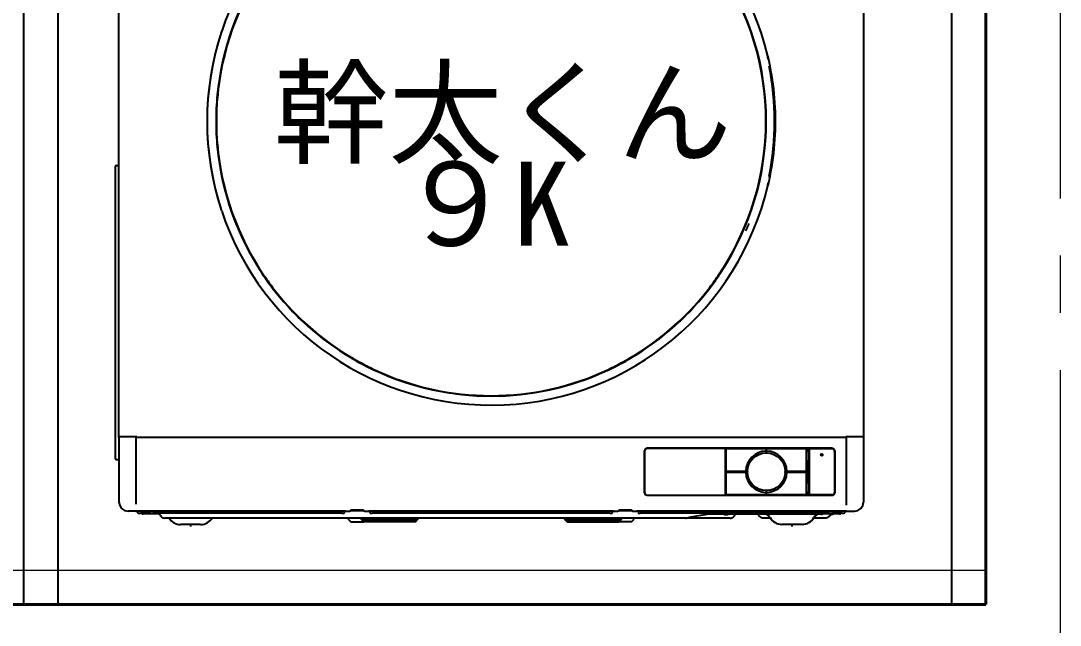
# Model space of a CAD drawing. Units: millimetres at full size, sheet at 1:50. Extents: x -31113 to 29332, y -20209 to 31249.
# Drawn here: x -13623 to -12716, y -1115 to -587 of the extents above; entities that cross this region are included whole.
import ezdxf
from ezdxf.enums import TextEntityAlignment as Align

# ---------------------------------------------------------------- set-up
doc = ezdxf.new("R2010")
doc.units = ezdxf.units.MM
doc.header["$LTSCALE"] = 50
doc.linetypes.add('CHAIN1', pattern=[8, 5, -1, 1, -1])
for name, color, linetype, lineweight in [('B-1_通り芯・通り番号', 1, 'CHAIN1', 18), ('B-3_仕上線(黄)', 3, 'Continuous', 40), ('B-A_文字', 7, 'Continuous', 25)]:
    doc.layers.add(name, color=color, linetype=linetype, lineweight=lineweight)
doc.styles.add('ＭＳ ゴシック', font='')
doc.styles.get('ＭＳ ゴシック').set_extended_font_data('MS Gothic')

msp = doc.modelspace()

# ---------------------------------------------------------------- linework, layer by layer
at = {"layer": 'B-1_通り芯・通り番号'}
msp.add_line((-12715.89, 1908.04), (-12715.89, -1846.71), dxfattribs=at)
msp.add_line((-12715.89, 1908.04), (-12715.89, -1846.71), dxfattribs=at)
at = {"layer": 'B-3_仕上線(黄)'}
for p in [(-12780.89, 1303.29), (-15380.89, -1096.71)]:
    msp.add_line(p, (-12780.89, -1096.71), dxfattribs=at)
msp.add_lwpolyline([(-15380.89, 1303.29), (-12780.89, 1303.29), (-12780.89, -1066.71)], dxfattribs=at)
at = {"layer": 'B-A_文字'}
for p, q in [((-12810.89, -216.71), (-12810.89, -1096.71)), ((-13620.89, -226.71), (-13620.89, -1096.71)), ((-13590.89, -226.71), (-13590.89, -1096.71)), ((-13537.53, -949.71), (-13537.53, -370.71)), ((-12887.53, -370.71), (-12887.53, -949.71)), ((-12971.27, -619.56), (-12971.27, -619.44)), ((-12970.94, -618.98), (-12970.95, -618.92)), ((-12970.87, -619.39), (-12970.88, -619.37)), ((-12970.57, -620.72), (-12970.41, -621.3)), ((-13451.88, -654.4), (-13451.66, -651.97)), ((-13451.75, -652), (-13451.66, -651.97)), ((-13451.97, -654.4), (-13451.68, -654.4)), ((-13451.68, -654.4), (-13451.59, -654.32)), ((-13451.68, -694.61), (-13451.97, -694.61)), ((-13451.66, -697.05), (-13451.88, -694.61)), ((-13451.75, -697.02), (-13451.66, -697.05)), ((-13451.68, -694.61), (-13451.59, -694.69)), ((-13540.53, -713.87), (-13540.53, -713.71)), ((-13540.06, -713.37), (-13537.53, -713.23)), ((-13540.03, -713.21), (-13537.53, -713.21)), ((-12969.56, -723.69), (-12969.63, -724)), ((-12971.27, -729.57), (-12971.26, -729.43)), ((-12970.95, -730.09), (-12970.94, -730.04)), ((-12970.91, -729.81), (-12970.94, -730.04)), ((-12970.88, -729.64), (-12970.87, -729.63)), ((-13412.36, -807.75), (-13412.4, -807.84)), ((-13410.87, -810.04), (-13410.9, -810.06)), ((-13410.75, -809.62), (-13410.87, -810.04)), ((-13014.52, -809.62), (-13014.41, -810.04)), ((-13014.41, -810.04), (-13014.38, -810.06)), ((-13012.88, -807.84), (-13012.95, -807.79)), ((-13402.82, -821.18), (-13402.79, -821.15)), ((-13402.79, -821.15), (-13402.36, -821.17)), ((-13401.08, -823.27), (-13401.17, -823.29)), ((-13024.11, -823.29), (-13024.17, -823.24)), ((-13022.49, -821.15), (-13022.92, -821.17)), ((-13022.45, -821.18), (-13022.49, -821.15)), ((-13377.4, -849.29), (-13382.77, -844.06)), ((-13047.88, -849.29), (-13042.5, -844.06)), ((-13330.06, -883.92), (-13330.1, -883.99)), ((-13327.82, -884.84), (-13327.73, -885.26)), ((-13327.73, -885.26), (-13327.75, -885.29)), ((-13097.46, -884.84), (-13097.55, -885.26)), ((-13097.55, -885.26), (-13097.53, -885.29)), ((-13095.18, -883.99), (-13095.22, -883.92)), ((-13315.51, -891.53), (-13315.49, -891.49)), ((-13315.49, -891.49), (-13315.1, -891.32)), ((-13313.04, -892.59), (-13313.08, -892.67)), ((-13112.2, -892.67), (-13112.24, -892.59)), ((-13109.79, -891.49), (-13110.18, -891.32)), ((-13109.77, -891.53), (-13109.79, -891.49)), ((-13537.53, -950.71), (-13537.53, -949.71)), ((-13537.03, -950.21), (-13537.53, -950.71)), ((-13537.53, -950.71), (-13537.53, -1007.21)), ((-13522.53, -950.21), (-13537.03, -950.21)), ((-13536.46, -950.21), (-13536.83, -950.21)), ((-13523.03, -950.32), (-13536.46, -950.21)), ((-13531.03, -950.25), (-13531.03, -950.21)), ((-13522.53, -950.62), (-13522.54, -950.74)), ((-13522.52, -950.58), (-13522.53, -950.62)), ((-13522.53, -950.83), (-13522.53, -950.82)), ((-13522.53, -1006.92), (-13522.53, -950.83)), ((-12902.73, -950.71), (-13522.33, -950.71)), ((-12902.53, -950.62), (-12902.54, -950.58)), ((-12902.52, -950.74), (-12902.54, -950.62)), ((-12888.03, -950.21), (-12902.53, -950.21)), ((-12902.53, -950.83), (-12902.53, -950.82)), ((-12902.53, -1006.92), (-12902.53, -950.83)), ((-12888.6, -950.21), (-12902.03, -950.32)), ((-12894.03, -950.21), (-12894.03, -950.25)), ((-12888.6, -950.21), (-12888.23, -950.21)), ((-12887.53, -950.71), (-12888.03, -950.21)), ((-12887.53, -949.71), (-12887.53, -950.71)), ((-12887.53, -950.71), (-12887.53, -1007.21)), ((-13008.24, -960.3), (-13076.55, -960.3)), ((-13007.94, -1000.8), (-13007.94, -960.6)), ((-13007.93, -1001.21), (-13007.93, -960.19)), ((-13007.59, -980.15), (-13007.59, -960.8)), ((-13007.29, -960.5), (-12972.95, -960.5)), ((-13000.93, -960.5), (-13000.93, -960.2)), ((-12980.93, -960.2), (-12980.93, -960.5)), ((-12972.65, -960.8), (-12972.65, -962.41)), ((-12972.15, -962.41), (-12972.15, -960.8)), ((-12971.85, -960.5), (-12937.52, -960.5)), ((-12969.03, -960.4), (-12971.43, -960.4)), ((-12971.43, -960.4), (-12971.43, -960.5)), ((-12939.93, -960.4), (-12967.67, -960.4)), ((-12956.63, -960.4), (-12956.63, -960.3)), ((-12951.23, -960.3), (-12950.96, -960.21)), ((-12951.23, -960.3), (-12951.23, -960.4)), ((-12937, -960.4), (-12938.57, -960.4)), ((-12937.22, -980.15), (-12937.22, -960.8)), ((-12937, -960.4), (-12937, -960.76)), ((-12937, -970.5), (-12937, -960.76)), ((-12935.7, -960.45), (-12936.71, -960.45)), ((-12935.4, -963.5), (-12935.4, -960.75)), ((-12935.13, -960.8), (-12935.13, -1000.6)), ((-12934.83, -960.5), (-12915.09, -960.5)), ((-12914.11, -960.41), (-12914.11, -960.55)), ((-13540.53, -969.55), (-13540.53, -969.06)), ((-13540.53, -969.71), (-13540.53, -969.55)), ((-13537.53, -970.18), (-13540.06, -970.05)), ((-13537.53, -970.21), (-13540.03, -970.21)), ((-13078.94, -962.69), (-13078.94, -998.71)), ((-13078.74, -962.49), (-13078.74, -998.91)), ((-12972.65, -962.41), (-12972.65, -963.81)), ((-12937.22, -970.5), (-12937, -970.5)), ((-12937, -970.5), (-12936.98, -970.5)), ((-12936.98, -970.5), (-12936.98, -990.9)), ((-12935.43, -970.5), (-12935.41, -970.5)), ((-12935.43, -990.9), (-12935.43, -970.5)), ((-12935.41, -963.5), (-12935.41, -970.5)), ((-12935.13, -963.5), (-12935.41, -963.5)), ((-12935.41, -970.5), (-12935.13, -970.5)), ((-12912.89, -962.7), (-12912.89, -998.7)), ((-12912.89, -970.7), (-12912.69, -970.7)), ((-12912.71, -962.08), (-12912.71, -962.45)), ((-12912.69, -962.46), (-12912.69, -998.93)), ((-12912.59, -998.7), (-12912.59, -962.7)), ((-13007.93, -977.82), (-13007.59, -977.82)), ((-13007.93, -979.82), (-13007.59, -979.82)), ((-12936.98, -977.82), (-12937.22, -977.82)), ((-12936.98, -979.82), (-12937.22, -979.82)), ((-13007.93, -981.58), (-13007.59, -981.58)), ((-13007.93, -983.58), (-13007.59, -983.58)), ((-13007.59, -1000.6), (-13007.59, -981.25)), ((-12990.69, -980.45), (-13007.29, -980.45)), ((-13007.29, -980.95), (-12990.69, -980.95)), ((-12990.69, -980.95), (-12989.29, -980.95)), ((-12954.11, -980.45), (-12955.51, -980.45)), ((-12937.52, -980.45), (-12954.11, -980.45)), ((-12954.11, -980.95), (-12937.52, -980.95)), ((-12937.56, -980.45), (-12937.56, -980.95)), ((-12937.22, -1000.6), (-12937.22, -981.25)), ((-12936.98, -981.58), (-12937.22, -981.58)), ((-12936.98, -983.58), (-12937.22, -983.58)), ((-12972.15, -998.99), (-12972.15, -997.59)), ((-12937, -990.9), (-12937.22, -990.9)), ((-12936.98, -990.9), (-12937, -990.9)), ((-12937, -1000.64), (-12937, -990.9)), ((-12935.41, -990.9), (-12935.43, -990.9)), ((-12935.41, -990.9), (-12935.41, -997.9)), ((-12935.13, -990.9), (-12935.41, -990.9)), ((-12935.41, -997.9), (-12935.13, -997.9)), ((-12935.4, -1000.65), (-12935.4, -997.9)), ((-12912.69, -990.7), (-12912.89, -990.7)), ((-13076.55, -1001.1), (-13008.24, -1001.1)), ((-13076.47, -1001.24), (-12915.13, -1001.24)), ((-13076.44, -1001.21), (-13007.93, -1001.21)), ((-12972.95, -1000.9), (-13007.29, -1000.9)), ((-13000.93, -1001.2), (-13000.93, -1000.9)), ((-12980.93, -1000.9), (-12980.93, -1001.2)), ((-12972.65, -998.99), (-12972.65, -1000.6)), ((-12972.15, -1000.6), (-12972.15, -998.99)), ((-12937.52, -1000.9), (-12971.85, -1000.9)), ((-12971.43, -1000.9), (-12971.43, -1001)), ((-12971.43, -1001), (-12969.03, -1001)), ((-12967.67, -1001), (-12939.93, -1001)), ((-12956.63, -1001.1), (-12956.91, -1001.19)), ((-12956.63, -1001.1), (-12956.63, -1001)), ((-12951.23, -1001.1), (-12956.63, -1001.1)), ((-12951.23, -1001), (-12951.23, -1001.1)), ((-12938.57, -1001), (-12937, -1001)), ((-12937, -1000.64), (-12937, -1001)), ((-12936.71, -1000.95), (-12935.7, -1000.95)), ((-12915.09, -1000.9), (-12934.83, -1000.9)), ((-12914.11, -1000.85), (-12914.11, -1000.98)), ((-12912.71, -998.94), (-12912.71, -999.32)), ((-13522.74, -1015.21), (-13529.53, -1015.21)), ((-13522.74, -1015.21), (-13522.64, -1015.13)), ((-13521.53, -1015.21), (-13522.74, -1015.21)), ((-13522.64, -1015.13), (-13522.57, -1014.85)), ((-13522.56, -1014.82), (-13522.56, -1014.77)), ((-13522.43, -1015.17), (-13520.75, -1015.2)), ((-13521.53, -1015.18), (-13521.53, -1015.21)), ((-13521.26, -1015.21), (-13521.53, -1015.21)), ((-13521.26, -1015.19), (-13521.23, -1016)), ((-13521.23, -1016), (-13521.15, -1016.8)), ((-13341.12, -1015.2), (-13520.74, -1015.2)), ((-13341.11, -1015.2), (-13340.74, -1015.03)), ((-13339.54, -1015.02), (-13341.04, -1015.05)), ((-13340.97, -1015.04), (-13340.96, -1015.04)), ((-13340.63, -1016.3), (-13340.62, -1015.7)), ((-13340.62, -1015.03), (-13340.62, -1015.7)), ((-13339.54, -1015.02), (-13336.44, -1015.02)), ((-13336.44, -1015.02), (-13335.94, -1015.01)), ((-13335.78, -1014.99), (-13335.53, -1014.9)), ((-13323.8, -1014.71), (-13335.27, -1014.71)), ((-13334.08, -1013.95), (-13324.98, -1013.95)), ((-13323.53, -1014.9), (-13323.28, -1014.99)), ((-13323.12, -1015.01), (-13322.62, -1015.02)), ((-13322.62, -1015.02), (-13319.52, -1015.02)), ((-13318.02, -1015.05), (-13319.52, -1015.02)), ((-13318.44, -1015.7), (-13318.44, -1015.03)), ((-13318.44, -1015.7), (-13318.43, -1016.3)), ((-13318.32, -1015.03), (-13317.95, -1015.2)), ((-13318.11, -1015.04), (-13318.1, -1015.04)), ((-13107.12, -1015.2), (-13317.94, -1015.2)), ((-13107.11, -1015.2), (-13106.74, -1015.03)), ((-13105.54, -1015.02), (-13107.04, -1015.05)), ((-13106.97, -1015.04), (-13106.96, -1015.04)), ((-13106.63, -1016.3), (-13106.62, -1015.7)), ((-13106.62, -1015.03), (-13106.62, -1015.7)), ((-13105.54, -1015.02), (-13102.44, -1015.02)), ((-13102.44, -1015.02), (-13101.94, -1015.01)), ((-13101.78, -1014.99), (-13101.53, -1014.9)), ((-13089.8, -1014.71), (-13101.27, -1014.71)), ((-13100.08, -1013.95), (-13090.98, -1013.95)), ((-13089.53, -1014.9), (-13089.28, -1014.99)), ((-13089.12, -1015.01), (-13088.62, -1015.02)), ((-13088.62, -1015.02), (-13085.52, -1015.02)), ((-13084.02, -1015.05), (-13085.52, -1015.02)), ((-13084.44, -1015.7), (-13084.44, -1015.03)), ((-13084.44, -1015.7), (-13084.43, -1016.3)), ((-13084.32, -1015.03), (-13083.95, -1015.2)), ((-13084.11, -1015.04), (-13084.1, -1015.04)), ((-12904.32, -1015.2), (-13083.94, -1015.2)), ((-12904.31, -1015.2), (-12902.63, -1015.17)), ((-12903.91, -1016.8), (-12903.83, -1016)), ((-12903.83, -1016), (-12903.8, -1015.19)), ((-12903.53, -1015.21), (-12903.8, -1015.21)), ((-12902.49, -1014.85), (-12902.42, -1015.13)), ((-12902.32, -1015.21), (-12902.42, -1015.13)), ((-12902.32, -1015.21), (-12895.53, -1015.21)), ((-13520.71, -1016.87), (-13521.15, -1016.8)), ((-13520.71, -1016.87), (-13518.71, -1016.89)), ((-13509.85, -1016.89), (-13518.71, -1016.89)), ((-13509.85, -1016.89), (-13507.85, -1016.87)), ((-13507.53, -1016.82), (-13507.85, -1016.87)), ((-13342.64, -1016.82), (-13507.53, -1016.82)), ((-13501.74, -1018.25), (-13502.26, -1016.82)), ((-13498.83, -1021.01), (-13497.51, -1021.21)), ((-13042.92, -1021.21), (-13493.35, -1021.21)), ((-13342.64, -1016.82), (-13341.15, -1016.81)), ((-13340.79, -1016.66), (-13340.78, -1016.65)), ((-13340.78, -1016.65), (-13340.76, -1016.63)), ((-13337.06, -1022.53), (-13337.06, -1021.21)), ((-13325.86, -1022.53), (-13325.86, -1021.21)), ((-13325.86, -1022.53), (-13325.83, -1022.51)), ((-13325.83, -1021.21), (-13325.83, -1022.51)), ((-13325.83, -1022.51), (-13276.83, -1022.51)), ((-13278.8, -1024.53), (-13323.86, -1024.53)), ((-13318.29, -1016.63), (-13318.28, -1016.65)), ((-13318.28, -1016.65), (-13318.27, -1016.66)), ((-13317.91, -1016.81), (-13316.43, -1016.82)), ((-13108.64, -1016.82), (-13316.43, -1016.82)), ((-13276.83, -1021.21), (-13276.83, -1022.51)), ((-13276.8, -1022.53), (-13276.8, -1021.21)), ((-13148.26, -1022.53), (-13148.26, -1021.21)), ((-13148.26, -1022.53), (-13148.23, -1022.51)), ((-13148.23, -1021.21), (-13148.23, -1022.49)), ((-13148.23, -1022.49), (-13099.23, -1022.49)), ((-13148.23, -1022.51), (-13148.23, -1022.49)), ((-13148.23, -1022.51), (-13146.25, -1024.52)), ((-13146.26, -1024.53), (-13101.2, -1024.53)), ((-13108.64, -1016.82), (-13107.15, -1016.81)), ((-13106.79, -1016.66), (-13106.78, -1016.65)), ((-13106.78, -1016.65), (-13106.76, -1016.63)), ((-13090, -1024.53), (-13101.2, -1024.53)), ((-13099.23, -1021.21), (-13099.23, -1022.49)), ((-13099.23, -1022.49), (-13099.23, -1022.51)), ((-13099.23, -1022.51), (-13099.2, -1022.53)), ((-13099.2, -1022.53), (-13099.2, -1021.21)), ((-13090, -1024.53), (-13088, -1022.53)), ((-13088, -1022.53), (-13088, -1021.21)), ((-13084.29, -1016.63), (-13084.28, -1016.65)), ((-13084.28, -1016.65), (-13084.27, -1016.66)), ((-13083.91, -1016.81), (-13082.43, -1016.82)), ((-13006.53, -1021.21), (-13042.75, -1021.21)), ((-13009.35, -1018.38), (-13009.58, -1017.71)), ((-13005.71, -1018.38), (-13009.35, -1018.38)), ((-13005.48, -1017.71), (-13005.71, -1018.38)), ((-12999.82, -1018.25), (-12999.62, -1017.71)), ((-12979.24, -1018.25), (-12979.44, -1017.71)), ((-12968.75, -1021.21), (-12972.53, -1021.21)), ((-12923.53, -1021.21), (-12931.21, -1021.21)), ((-12917.03, -1017.51), (-12923.55, -1017.51)), ((-12917.21, -1016.87), (-12915.21, -1016.89)), ((-12908.69, -1017.51), (-12917.03, -1017.51)), ((-12906.35, -1016.89), (-12915.21, -1016.89)), ((-12906.35, -1016.89), (-12904.35, -1016.87)), ((-12903.91, -1016.8), (-12904.35, -1016.87)), ((-13475.03, -1026.71), (-13483.83, -1026.71)), ((-13475.03, -1026.33), (-13475.03, -1028.38)), ((-13466.23, -1026.71), (-13475.03, -1026.71)), ((-12941.23, -1026.71), (-12958.83, -1026.71)), ((-12950.03, -1026.71), (-12950.03, -1028.38)), ((-15380.89, -1096.71), (-12780.89, -1096.71))]:
    msp.add_line(p, q, dxfattribs=at)
at = {"layer": 'B-A_文字', "color": 1, "lineweight": 18}
msp.add_line((-13668.39, -1066.71), (-12780.89, -1066.71), dxfattribs=at)
at = {"layer": 'B-A_文字'}
for points in [[(-12971.27, -619.44), (-12971.16, -619.09), (-12971.05, -618.73)], [(-12971.05, -618.73), (-12971.05, -618.7), (-12971.06, -618.67), (-12971.06, -618.62), (-12971.07, -618.57), (-12971.08, -618.52), (-12971.09, -618.46), (-12971.1, -618.41), (-12971.11, -618.35), (-12971.13, -618.3), (-12971.14, -618.25), (-12971.15, -618.19), (-12971.16, -618.14), (-12971.17, -618.08), (-12971.19, -618.02), (-12971.2, -617.97), (-12971.21, -617.92)], [(-12971.18, -617.92), (-12971.17, -617.98), (-12971.15, -618.04), (-12971.14, -618.11), (-12971.12, -618.17), (-12971.11, -618.24), (-12971.09, -618.31), (-12971.07, -618.38), (-12971.06, -618.45), (-12971.04, -618.52), (-12971.03, -618.59), (-12971.01, -618.66), (-12970.99, -618.72), (-12970.98, -618.79), (-12970.96, -618.85), (-12970.95, -618.91), (-12970.94, -618.98)], [(-12970.95, -618.93), (-12970.95, -618.92), (-12970.95, -618.91), (-12970.95, -618.92), (-12970.95, -618.92), (-12970.95, -618.92)], [(-12970.95, -618.92), (-12970.95, -618.93), (-12970.95, -618.93), (-12970.94, -618.94), (-12970.94, -618.95), (-12970.94, -618.95), (-12970.94, -618.96), (-12970.94, -618.97), (-12970.94, -618.98), (-12970.94, -618.98), (-12970.94, -618.99), (-12970.94, -619), (-12970.93, -619.01), (-12970.93, -619.02), (-12970.93, -619.03), (-12970.93, -619.04), (-12970.93, -619.05)], [(-12970.83, -619.85), (-12970.83, -619.82), (-12970.84, -619.79), (-12970.85, -619.76), (-12970.85, -619.73), (-12970.86, -619.7), (-12970.86, -619.67), (-12970.87, -619.65), (-12970.88, -619.62), (-12970.88, -619.59), (-12970.89, -619.57), (-12970.89, -619.54), (-12970.9, -619.52), (-12970.9, -619.49), (-12970.91, -619.47), (-12970.91, -619.44), (-12970.92, -619.42), (-12970.92, -619.4), (-12970.93, -619.37), (-12970.93, -619.35), (-12970.94, -619.33), (-12970.94, -619.31), (-12970.95, -619.3), (-12970.95, -619.29), (-12970.95, -619.28)], [(-12970.94, -618.98), (-12970.93, -619.03), (-12970.92, -619.09), (-12970.91, -619.14), (-12970.91, -619.19), (-12970.91, -619.24), (-12970.91, -619.29), (-12970.92, -619.34), (-12970.92, -619.39)], [(-12970.48, -621.02), (-12970.52, -620.82), (-12970.57, -620.61), (-12970.63, -620.4), (-12970.68, -620.2), (-12970.74, -620.03), (-12970.79, -619.89), (-12970.81, -619.85), (-12970.85, -619.77), (-12970.92, -619.65)], [(-12970.87, -619.39), (-12970.85, -619.48), (-12970.82, -619.58), (-12970.79, -619.71), (-12970.75, -619.84), (-12970.71, -619.99), (-12970.68, -620.15), (-12970.64, -620.31), (-12970.6, -620.49), (-12970.55, -620.67), (-12970.52, -620.83), (-12970.49, -620.94), (-12970.48, -620.99)], [(-12970.41, -621.3), (-12970.35, -621.6), (-12970.29, -621.87), (-12970.29, -621.89), (-12970.22, -622.18), (-12970.16, -622.49), (-12970.09, -622.8), (-12970.02, -623.12), (-12969.95, -623.45), (-12969.88, -623.78), (-12969.81, -624.1), (-12969.75, -624.43), (-12969.68, -624.75), (-12969.61, -625.08), (-12969.55, -625.41), (-12969.48, -625.73), (-12969.42, -626.06), (-12969.35, -626.38)], [(-12969.35, -626.38), (-12968.65, -630.35), (-12967.96, -634.33), (-12967.32, -638.31), (-12966.74, -642.31), (-12966.23, -646.31), (-12965.81, -650.33), (-12965.45, -654.35), (-12965.16, -658.37), (-12964.94, -662.4), (-12964.77, -666.44), (-12964.67, -670.47), (-12964.64, -674.51), (-12964.67, -678.54), (-12964.77, -682.58), (-12964.94, -686.61), (-12965.16, -690.64), (-12965.45, -694.67), (-12965.81, -698.69), (-12966.23, -702.7), (-12966.74, -706.71), (-12967.32, -710.7), (-12967.96, -714.68), (-12968.65, -718.66), (-12969.35, -722.64)], [(-13540.53, -969.06), (-13540.53, -714.36), (-13540.53, -713.87)], [(-12969.35, -722.64), (-12969.42, -722.96), (-12969.48, -723.28), (-12969.55, -723.61), (-12969.61, -723.93), (-12969.68, -724.26), (-12969.75, -724.59), (-12969.81, -724.91), (-12969.88, -725.24), (-12969.95, -725.56), (-12970.02, -725.89), (-12970.09, -726.21), (-12970.16, -726.53), (-12970.22, -726.83), (-12970.29, -727.13), (-12970.29, -727.14), (-12970.35, -727.42), (-12970.41, -727.72)], [(-12971.05, -730.28), (-12971.16, -729.93), (-12971.27, -729.57)], [(-12970.94, -730.04), (-12970.95, -730.1), (-12970.96, -730.16), (-12970.98, -730.23), (-12970.99, -730.29), (-12971.01, -730.36), (-12971.03, -730.43), (-12971.04, -730.5), (-12971.06, -730.57), (-12971.07, -730.64), (-12971.09, -730.71), (-12971.11, -730.77), (-12971.12, -730.84), (-12971.14, -730.91), (-12971.15, -730.97), (-12971.17, -731.04), (-12971.18, -731.1)], [(-12971.16, -730.86), (-12971.15, -730.83), (-12971.14, -730.79), (-12971.13, -730.75), (-12971.12, -730.71), (-12971.12, -730.67), (-12971.11, -730.63), (-12971.1, -730.58), (-12971.09, -730.54), (-12971.08, -730.5), (-12971.08, -730.46), (-12971.07, -730.43), (-12971.06, -730.39), (-12971.06, -730.35), (-12971.05, -730.33), (-12971.05, -730.32), (-12971.05, -730.3), (-12971.05, -730.28)], [(-12970.94, -729.71), (-12970.94, -729.7), (-12970.93, -729.66), (-12970.93, -729.62), (-12970.92, -729.58), (-12970.91, -729.53), (-12970.9, -729.48), (-12970.88, -729.44), (-12970.87, -729.38), (-12970.86, -729.33), (-12970.85, -729.28), (-12970.84, -729.22), (-12970.83, -729.17)], [(-12970.92, -729.37), (-12970.86, -729.25), (-12970.81, -729.13), (-12970.76, -728.98), (-12970.7, -728.79), (-12970.64, -728.56), (-12970.58, -728.31), (-12970.52, -728.07), (-12970.47, -727.83)], [(-12970.91, -729.81), (-12970.91, -729.78), (-12970.91, -729.75), (-12970.91, -729.74), (-12970.91, -729.71), (-12970.91, -729.68), (-12970.92, -729.66), (-12970.92, -729.64), (-12970.92, -729.62), (-12970.92, -729.61)], [(-12970.48, -728.03), (-12970.49, -728.07), (-12970.52, -728.19), (-12970.55, -728.35), (-12970.6, -728.53), (-12970.64, -728.7), (-12970.68, -728.87), (-12970.71, -729.03), (-12970.74, -729.14), (-12970.75, -729.17), (-12970.79, -729.31), (-12970.82, -729.43), (-12970.85, -729.54), (-12970.87, -729.63)], [(-12990.48, -770.32), (-12990.49, -770.31), (-12990.52, -770.3), (-12990.55, -770.29)], [(-12987.8, -763.85), (-12988, -764.35), (-12988.18, -764.8), (-12988.19, -764.83), (-12988.38, -765.32), (-12988.59, -765.82), (-12988.8, -766.34), (-12989.02, -766.87), (-12989.25, -767.41), (-12989.47, -767.96), (-12989.71, -768.51), (-12989.95, -769.09), (-12989.96, -769.12), (-12990.2, -769.68), (-12990.48, -770.32)], [(-13412.36, -807.75), (-13411.01, -809.74), (-13410.89, -809.92)], [(-13402.7, -821.19), (-13402.56, -821.38), (-13401.08, -823.27)], [(-13382.77, -844.06), (-13382.29, -844.54), (-13381.7, -845.13), (-13381.05, -845.77), (-13380.38, -846.43), (-13379.7, -847.09), (-13378.98, -847.78), (-13378.22, -848.5), (-13377.4, -849.29)], [(-13047.88, -849.29), (-13047.38, -848.82), (-13046.78, -848.25), (-13046.12, -847.62), (-13045.45, -846.97), (-13044.77, -846.3), (-13044.06, -845.6), (-13043.31, -844.86), (-13042.5, -844.06)], [(-13327.79, -885.18), (-13327.97, -885.08), (-13330.06, -883.92)], [(-13097.49, -885.18), (-13097.31, -885.08), (-13095.22, -883.92)], [(-13313.04, -892.59), (-13315.2, -891.58), (-13315.37, -891.5)], [(-13112.24, -892.59), (-13110.07, -891.58), (-13109.9, -891.5)], [(-13522.24, -950.25), (-13522.53, -950.25), (-13528.32, -950.28)], [(-13523.03, -950.32), (-13523.02, -950.32), (-13523, -950.32)], [(-13523, -950.32), (-13522.98, -950.33), (-13522.96, -950.33), (-13522.93, -950.33), (-13522.91, -950.34), (-13522.88, -950.35), (-13522.86, -950.35), (-13522.83, -950.36), (-13522.81, -950.37), (-13522.8, -950.38), (-13522.78, -950.39), (-13522.76, -950.4), (-13522.74, -950.42), (-13522.72, -950.43), (-13522.7, -950.45), (-13522.68, -950.47), (-13522.66, -950.49), (-13522.64, -950.51), (-13522.63, -950.53), (-13522.61, -950.55), (-13522.6, -950.57), (-13522.59, -950.59), (-13522.58, -950.62), (-13522.57, -950.64), (-13522.56, -950.66), (-13522.55, -950.68), (-13522.55, -950.71), (-13522.54, -950.73), (-13522.54, -950.75), (-13522.54, -950.77), (-13522.53, -950.8), (-13522.53, -950.82)], [(-13522.03, -950.21), (-13522.34, -950.31), (-13522.53, -950.7)], [(-12902.53, -950.7), (-12902.72, -950.31), (-12903.03, -950.21)], [(-12896.74, -950.28), (-12902.53, -950.25), (-12902.82, -950.25)], [(-12902.06, -950.32), (-12902.08, -950.33), (-12902.11, -950.33), (-12902.13, -950.33), (-12902.15, -950.34), (-12902.18, -950.35), (-12902.2, -950.35), (-12902.23, -950.36), (-12902.25, -950.37), (-12902.26, -950.38), (-12902.28, -950.39), (-12902.3, -950.4), (-12902.32, -950.42), (-12902.34, -950.43), (-12902.36, -950.45), (-12902.38, -950.47), (-12902.4, -950.49), (-12902.42, -950.51), (-12902.43, -950.53), (-12902.45, -950.55), (-12902.46, -950.57), (-12902.47, -950.59), (-12902.48, -950.62), (-12902.49, -950.64), (-12902.5, -950.66), (-12902.51, -950.68), (-12902.52, -950.71), (-12902.52, -950.73), (-12902.52, -950.75), (-12902.53, -950.77), (-12902.53, -950.8), (-12902.53, -950.82)], [(-12902.03, -950.32), (-12902.05, -950.32), (-12902.06, -950.32)], [(-12915.13, -960.15), (-13076.47, -960.15), (-13078.24, -960.89), (-13078.97, -962.65), (-13078.97, -998.74)], [(-13007.93, -960.19), (-13076.44, -960.19), (-13078.21, -960.92), (-13078.94, -962.69)], [(-13076.55, -960.3), (-13078.1, -960.94), (-13078.74, -962.49)], [(-13007.94, -960.6), (-13008.03, -960.39), (-13008.24, -960.3)], [(-12951.23, -960.3), (-12956.63, -960.3), (-12956.91, -960.21), (-12957.4, -960.2), (-13007.93, -960.2)], [(-12915.13, -960.2), (-12950.46, -960.2), (-12950.96, -960.21)], [(-12936.71, -960.45), (-12936.92, -960.53), (-12937, -960.67)], [(-12935.4, -960.75), (-12935.49, -960.53), (-12935.7, -960.45)], [(-12972.65, -963.81), (-12972.65, -963.84), (-12972.66, -963.88), (-12972.66, -963.91), (-12972.66, -963.95), (-12972.67, -963.98), (-12972.67, -964.01), (-12972.68, -964.04), (-12972.68, -964.07), (-12972.69, -964.1), (-12972.7, -964.13), (-12972.71, -964.16), (-12972.72, -964.19), (-12972.73, -964.22), (-12972.75, -964.24), (-12972.76, -964.27), (-12972.77, -964.29), (-12972.79, -964.31), (-12972.81, -964.33), (-12972.81, -964.34), (-12972.83, -964.36), (-12972.85, -964.37), (-12972.88, -964.39), (-12972.9, -964.4), (-12972.92, -964.41), (-12972.95, -964.41)], [(-12972.05, -964.24), (-12972.07, -964.2), (-12972.09, -964.15), (-12972.11, -964.1), (-12972.13, -964.05), (-12972.14, -963.99), (-12972.15, -963.93), (-12972.15, -963.93), (-12972.15, -963.87), (-12972.15, -963.81), (-12972.15, -962.41)], [(-12912.89, -962.85), (-12912.87, -962.86), (-12912.63, -963.01)], [(-12988.69, -980.15), (-12988.7, -980.18), (-12988.7, -980.2), (-12988.71, -980.21), (-12988.72, -980.24), (-12988.74, -980.27), (-12988.76, -980.29), (-12988.79, -980.31), (-12988.82, -980.33), (-12988.85, -980.35), (-12988.88, -980.37), (-12988.91, -980.38), (-12988.95, -980.39), (-12988.98, -980.41), (-12989.02, -980.42), (-12989.06, -980.42), (-12989.09, -980.43), (-12989.13, -980.44), (-12989.17, -980.44), (-12989.21, -980.44), (-12989.25, -980.45), (-12989.29, -980.45), (-12990.69, -980.45)], [(-12956.04, -980.29), (-12956.06, -980.27), (-12956.08, -980.25), (-12956.09, -980.22), (-12956.1, -980.2), (-12956.11, -980.18), (-12956.11, -980.15)], [(-12956.11, -981.24), (-12956.11, -981.21), (-12956.1, -981.19), (-12956.1, -981.18), (-12956.08, -981.16), (-12956.06, -981.13), (-12956.04, -981.11), (-12956.02, -981.09), (-12955.99, -981.07), (-12955.96, -981.05), (-12955.93, -981.03), (-12955.89, -981.02), (-12955.86, -981), (-12955.82, -980.99), (-12955.79, -980.98), (-12955.75, -980.97), (-12955.71, -980.97), (-12955.67, -980.96), (-12955.63, -980.96), (-12955.59, -980.95), (-12955.55, -980.95), (-12955.51, -980.95), (-12954.11, -980.95)], [(-12955.51, -980.45), (-12955.55, -980.45), (-12955.58, -980.44), (-12955.62, -980.44), (-12955.65, -980.44), (-12955.68, -980.43), (-12955.71, -980.43), (-12955.74, -980.42), (-12955.77, -980.42), (-12955.8, -980.41), (-12955.83, -980.4), (-12955.86, -980.39), (-12955.89, -980.38), (-12955.92, -980.37), (-12955.95, -980.36), (-12955.97, -980.34), (-12955.99, -980.33), (-12956.02, -980.31), (-12956.04, -980.29)], [(-12972.95, -996.99), (-12972.92, -996.99), (-12972.9, -997), (-12972.89, -997), (-12972.86, -997.02), (-12972.83, -997.04), (-12972.81, -997.06), (-12972.79, -997.08), (-12972.77, -997.11), (-12972.75, -997.14), (-12972.74, -997.17), (-12972.72, -997.21), (-12972.71, -997.24), (-12972.7, -997.28), (-12972.69, -997.31), (-12972.68, -997.35), (-12972.67, -997.39), (-12972.67, -997.43), (-12972.66, -997.47), (-12972.66, -997.51), (-12972.65, -997.55), (-12972.65, -997.59), (-12972.65, -998.99)], [(-12972.15, -997.59), (-12972.15, -997.53), (-12972.15, -997.47), (-12972.14, -997.47), (-12972.14, -997.41), (-12972.13, -997.36), (-12972.12, -997.31), (-12972.1, -997.27), (-12972.09, -997.22), (-12972.07, -997.19)], [(-13522.53, -1008.93), (-13522.53, -1008.77), (-13522.53, -1008.56), (-13522.53, -1008.32), (-13522.53, -1008.07), (-13522.53, -1007.81), (-13522.53, -1007.54), (-13522.53, -1007.24), (-13522.53, -1006.92)], [(-13078.97, -998.74), (-13078.24, -1000.51), (-13076.47, -1001.24)], [(-13078.94, -998.71), (-13078.21, -1000.47), (-13076.44, -1001.21)], [(-13078.74, -998.91), (-13078.1, -1000.46), (-13076.55, -1001.1)], [(-13008.24, -1001.1), (-13008.03, -1001.01), (-13007.94, -1000.8)], [(-13007.93, -1001.2), (-12957.4, -1001.2), (-12956.91, -1001.19)], [(-12951.23, -1001.1), (-12950.96, -1001.19), (-12950.46, -1001.2), (-12915.13, -1001.2)], [(-12937, -1000.73), (-12936.92, -1000.86), (-12936.71, -1000.95)], [(-12935.7, -1000.95), (-12935.49, -1000.86), (-12935.4, -1000.65)], [(-12912.63, -998.39), (-12912.87, -998.54), (-12912.89, -998.55)], [(-12902.53, -1009.84), (-12902.53, -1009.49), (-12902.53, -1009.14), (-12902.53, -1008.79), (-12902.53, -1008.43), (-12902.53, -1008.06), (-12902.53, -1007.69), (-12902.53, -1007.31), (-12902.53, -1006.92)], [(-13537.53, -1007.21), (-13536.92, -1010.27), (-13535.19, -1012.86), (-13532.59, -1014.6), (-13529.53, -1015.21)], [(-13522.61, -1015.03), (-13522.6, -1015.06), (-13522.58, -1015.09), (-13522.42, -1015.17)], [(-13522.57, -1014.85), (-13522.57, -1014.84), (-13522.56, -1014.82)], [(-13335.78, -1014.99), (-13335.84, -1015), (-13335.94, -1015.01)], [(-13335.53, -1014.9), (-13335.59, -1014.92), (-13335.69, -1014.93)], [(-13335.53, -1014.9), (-13335.49, -1014.88), (-13335.44, -1014.86), (-13335.4, -1014.83), (-13335.36, -1014.8), (-13335.32, -1014.77), (-13335.29, -1014.74), (-13335.27, -1014.71), (-13335.24, -1014.67), (-13335.22, -1014.64), (-13335.2, -1014.6), (-13335.18, -1014.56), (-13335.17, -1014.52), (-13335.15, -1014.48), (-13335.14, -1014.44), (-13335.13, -1014.4), (-13335.12, -1014.35), (-13335.11, -1014.31), (-13335.1, -1014.26), (-13335.09, -1014.21), (-13335.09, -1014.17)], [(-13335.12, -1014.27), (-13335.11, -1014.26), (-13335.08, -1014.23), (-13335.05, -1014.21), (-13335.01, -1014.18), (-13334.97, -1014.16), (-13334.93, -1014.14), (-13334.88, -1014.12), (-13334.84, -1014.1), (-13334.79, -1014.08), (-13334.74, -1014.06), (-13334.7, -1014.05), (-13334.65, -1014.03), (-13334.6, -1014.02), (-13334.55, -1014.01), (-13334.5, -1013.99), (-13334.45, -1013.99), (-13334.4, -1013.98), (-13334.35, -1013.97), (-13334.31, -1013.97), (-13334.26, -1013.96), (-13334.21, -1013.96), (-13334.17, -1013.96), (-13334.12, -1013.96), (-13334.08, -1013.96)], [(-13324.98, -1013.96), (-13324.94, -1013.96), (-13324.9, -1013.96), (-13324.85, -1013.96), (-13324.8, -1013.96), (-13324.76, -1013.97), (-13324.71, -1013.97), (-13324.66, -1013.98), (-13324.61, -1013.98), (-13324.57, -1013.99), (-13324.52, -1014), (-13324.47, -1014.02), (-13324.42, -1014.03), (-13324.37, -1014.05), (-13324.32, -1014.06), (-13324.27, -1014.08), (-13324.22, -1014.1), (-13324.18, -1014.12), (-13324.13, -1014.14), (-13324.09, -1014.16), (-13324.04, -1014.19), (-13324, -1014.21), (-13323.97, -1014.24), (-13323.94, -1014.27), (-13323.94, -1014.27)], [(-13323.97, -1014.17), (-13323.97, -1014.21), (-13323.96, -1014.26), (-13323.95, -1014.3), (-13323.94, -1014.35), (-13323.93, -1014.4), (-13323.92, -1014.44), (-13323.91, -1014.48), (-13323.89, -1014.52), (-13323.88, -1014.56), (-13323.86, -1014.6), (-13323.84, -1014.64), (-13323.81, -1014.68), (-13323.79, -1014.72), (-13323.76, -1014.76), (-13323.72, -1014.79), (-13323.69, -1014.82), (-13323.65, -1014.85), (-13323.61, -1014.87), (-13323.57, -1014.89), (-13323.53, -1014.9)], [(-13323.53, -1014.9), (-13323.47, -1014.92), (-13323.37, -1014.93)], [(-13323.28, -1014.99), (-13323.22, -1015), (-13323.12, -1015.01)], [(-13101.78, -1014.99), (-13101.84, -1015), (-13101.94, -1015.01)], [(-13101.53, -1014.9), (-13101.59, -1014.92), (-13101.69, -1014.93)], [(-13101.53, -1014.9), (-13101.49, -1014.88), (-13101.44, -1014.86), (-13101.4, -1014.83), (-13101.36, -1014.8), (-13101.32, -1014.77), (-13101.29, -1014.74), (-13101.27, -1014.71), (-13101.24, -1014.67), (-13101.22, -1014.64), (-13101.2, -1014.6), (-13101.18, -1014.56), (-13101.17, -1014.52), (-13101.15, -1014.48), (-13101.14, -1014.44), (-13101.13, -1014.4), (-13101.12, -1014.35), (-13101.11, -1014.31), (-13101.1, -1014.26), (-13101.09, -1014.21), (-13101.09, -1014.17)], [(-13101.12, -1014.27), (-13101.11, -1014.26), (-13101.08, -1014.23), (-13101.05, -1014.21), (-13101.01, -1014.18), (-13100.97, -1014.16), (-13100.93, -1014.14), (-13100.88, -1014.12), (-13100.84, -1014.1), (-13100.79, -1014.08), (-13100.74, -1014.06), (-13100.7, -1014.05), (-13100.65, -1014.03), (-13100.6, -1014.02), (-13100.55, -1014.01), (-13100.5, -1013.99), (-13100.45, -1013.99), (-13100.4, -1013.98), (-13100.35, -1013.97), (-13100.31, -1013.97), (-13100.26, -1013.96), (-13100.21, -1013.96), (-13100.17, -1013.96), (-13100.12, -1013.96), (-13100.08, -1013.96)], [(-13090.98, -1013.96), (-13090.94, -1013.96), (-13090.9, -1013.96), (-13090.85, -1013.96), (-13090.8, -1013.96), (-13090.76, -1013.97), (-13090.71, -1013.97), (-13090.66, -1013.98), (-13090.61, -1013.98), (-13090.57, -1013.99), (-13090.52, -1014), (-13090.47, -1014.02), (-13090.42, -1014.03), (-13090.37, -1014.05), (-13090.32, -1014.06), (-13090.27, -1014.08), (-13090.22, -1014.1), (-13090.18, -1014.12), (-13090.13, -1014.14), (-13090.09, -1014.16), (-13090.04, -1014.19), (-13090, -1014.21), (-13089.97, -1014.24), (-13089.94, -1014.27), (-13089.94, -1014.27)], [(-13089.97, -1014.17), (-13089.97, -1014.21), (-13089.96, -1014.26), (-13089.95, -1014.3), (-13089.94, -1014.35), (-13089.93, -1014.4), (-13089.92, -1014.44), (-13089.91, -1014.48), (-13089.89, -1014.52), (-13089.88, -1014.56), (-13089.86, -1014.6), (-13089.84, -1014.64), (-13089.81, -1014.68), (-13089.79, -1014.72), (-13089.76, -1014.76), (-13089.72, -1014.79), (-13089.69, -1014.82), (-13089.65, -1014.85), (-13089.61, -1014.87), (-13089.57, -1014.89), (-13089.53, -1014.9)], [(-13089.53, -1014.9), (-13089.47, -1014.92), (-13089.37, -1014.93)], [(-13089.28, -1014.99), (-13089.22, -1015), (-13089.12, -1015.01)], [(-12902.32, -1015.21), (-12903.53, -1015.21), (-12903.53, -1015.18)], [(-12902.64, -1015.17), (-12902.48, -1015.09), (-12902.46, -1015.06), (-12902.45, -1015.03)], [(-12902.49, -1014.85), (-12902.49, -1014.84), (-12902.5, -1014.82), (-12902.5, -1014.77)], [(-12895.53, -1015.21), (-12892.47, -1014.6), (-12889.87, -1012.86), (-12888.14, -1010.27), (-12887.53, -1007.21)], [(-13502.01, -1017.51), (-13508.03, -1017.51), (-13516.37, -1017.51)], [(-13501.74, -1018.25), (-13501.79, -1018.25), (-13501.76, -1018.25), (-13501.72, -1018.25), (-13501.68, -1018.24), (-13501.62, -1018.24), (-13501.58, -1018.24), (-13501.55, -1018.24), (-13501.53, -1018.24)], [(-13501.53, -1018.24), (-13501.46, -1018.48), (-13501.37, -1018.72), (-13501.28, -1018.95), (-13501.17, -1019.17), (-13501.05, -1019.39), (-13500.9, -1019.59), (-13500.74, -1019.79), (-13500.57, -1019.98), (-13500.38, -1020.15), (-13500.19, -1020.31), (-13499.98, -1020.46), (-13499.77, -1020.6), (-13499.54, -1020.71), (-13499.31, -1020.82), (-13499.07, -1020.92), (-13498.83, -1021.01)], [(-13493.35, -1021.21), (-13494.28, -1021.21), (-13495.13, -1021.21), (-13495.9, -1021.21), (-13496.67, -1021.21), (-13497.29, -1021.21), (-13497.51, -1021.21)], [(-13341.15, -1016.81), (-13341.09, -1016.8), (-13341.04, -1016.79), (-13340.98, -1016.78), (-13340.94, -1016.76), (-13340.9, -1016.74), (-13340.86, -1016.71), (-13340.83, -1016.68), (-13340.8, -1016.64)], [(-13337.06, -1022.53), (-13335.06, -1024.53), (-13323.86, -1024.53)], [(-13325.83, -1022.51), (-13323.85, -1024.52), (-13323.86, -1024.53), (-13325.86, -1022.53)], [(-13276.83, -1022.51), (-13278.81, -1024.52), (-13323.85, -1024.52)], [(-13321.33, -1021.51), (-13321.37, -1021.51), (-13321.4, -1021.51), (-13321.44, -1021.51), (-13321.47, -1021.51), (-13321.5, -1021.51), (-13321.54, -1021.51), (-13321.57, -1021.51), (-13321.6, -1021.51), (-13321.63, -1021.51), (-13321.66, -1021.51), (-13321.69, -1021.51), (-13321.72, -1021.5), (-13321.75, -1021.5), (-13321.78, -1021.5), (-13321.81, -1021.5), (-13321.84, -1021.5), (-13321.87, -1021.5), (-13321.9, -1021.5), (-13321.93, -1021.49), (-13321.96, -1021.49), (-13321.99, -1021.49), (-13322.01, -1021.48), (-13322.04, -1021.48), (-13322.07, -1021.47), (-13322.09, -1021.47), (-13322.12, -1021.46), (-13322.15, -1021.46), (-13322.18, -1021.45), (-13322.2, -1021.44), (-13322.23, -1021.42), (-13322.25, -1021.41), (-13322.28, -1021.39), (-13322.3, -1021.38), (-13322.31, -1021.36), (-13322.31, -1021.36), (-13322.33, -1021.33), (-13322.33, -1021.31)], [(-13320.33, -1021.31), (-13320.34, -1021.34), (-13320.36, -1021.37), (-13320.38, -1021.39), (-13320.4, -1021.41), (-13320.44, -1021.42), (-13320.48, -1021.44), (-13320.52, -1021.46), (-13320.56, -1021.47), (-13320.61, -1021.48), (-13320.66, -1021.49), (-13320.7, -1021.5), (-13320.75, -1021.5), (-13320.8, -1021.5), (-13320.85, -1021.5), (-13320.9, -1021.5), (-13320.95, -1021.51), (-13321, -1021.51), (-13321.05, -1021.51), (-13321.1, -1021.51), (-13321.15, -1021.51), (-13321.2, -1021.51), (-13321.24, -1021.51), (-13321.29, -1021.51), (-13321.33, -1021.51)], [(-13318.26, -1016.64), (-13318.23, -1016.68), (-13318.2, -1016.71), (-13318.16, -1016.74), (-13318.12, -1016.76), (-13318.08, -1016.78), (-13318.02, -1016.79), (-13317.97, -1016.8), (-13317.91, -1016.81)], [(-13301.33, -1021.51), (-13301.37, -1021.51), (-13301.4, -1021.51), (-13301.44, -1021.51), (-13301.47, -1021.51), (-13301.5, -1021.51), (-13301.54, -1021.51), (-13301.57, -1021.51), (-13301.6, -1021.51), (-13301.63, -1021.51), (-13301.66, -1021.51), (-13301.69, -1021.51), (-13301.72, -1021.5), (-13301.75, -1021.5), (-13301.78, -1021.5), (-13301.81, -1021.5), (-13301.84, -1021.5), (-13301.87, -1021.5), (-13301.9, -1021.5), (-13301.93, -1021.49), (-13301.96, -1021.49), (-13301.99, -1021.49), (-13302.01, -1021.48), (-13302.04, -1021.48), (-13302.07, -1021.47), (-13302.09, -1021.47), (-13302.12, -1021.46), (-13302.15, -1021.46), (-13302.18, -1021.45), (-13302.2, -1021.44), (-13302.23, -1021.42), (-13302.25, -1021.41), (-13302.28, -1021.39), (-13302.3, -1021.38), (-13302.31, -1021.36), (-13302.31, -1021.36), (-13302.33, -1021.33), (-13302.33, -1021.31)], [(-13300.33, -1021.31), (-13300.34, -1021.34), (-13300.36, -1021.37), (-13300.38, -1021.39), (-13300.4, -1021.41), (-13300.44, -1021.42), (-13300.48, -1021.44), (-13300.52, -1021.46), (-13300.56, -1021.47), (-13300.61, -1021.48), (-13300.66, -1021.49), (-13300.7, -1021.5), (-13300.75, -1021.5), (-13300.8, -1021.5), (-13300.85, -1021.5), (-13300.9, -1021.5), (-13300.95, -1021.51), (-13301, -1021.51), (-13301.05, -1021.51), (-13301.1, -1021.51), (-13301.15, -1021.51), (-13301.2, -1021.51), (-13301.24, -1021.51), (-13301.29, -1021.51), (-13301.33, -1021.51)], [(-13281.65, -1021.51), (-13281.69, -1021.51), (-13281.73, -1021.5), (-13281.76, -1021.5), (-13281.8, -1021.5), (-13281.83, -1021.5), (-13281.87, -1021.5), (-13281.9, -1021.5), (-13281.94, -1021.49), (-13281.97, -1021.49), (-13282, -1021.48), (-13282.03, -1021.48), (-13282.07, -1021.47), (-13282.1, -1021.47), (-13282.13, -1021.46), (-13282.16, -1021.45), (-13282.2, -1021.44), (-13282.23, -1021.42), (-13282.26, -1021.41), (-13282.29, -1021.39), (-13282.31, -1021.37), (-13282.33, -1021.34), (-13282.33, -1021.31)], [(-13280.33, -1021.31), (-13280.34, -1021.34), (-13280.35, -1021.36), (-13280.36, -1021.38), (-13280.38, -1021.39), (-13280.4, -1021.41), (-13280.42, -1021.41), (-13280.43, -1021.42), (-13280.46, -1021.43), (-13280.49, -1021.45), (-13280.53, -1021.46), (-13280.56, -1021.47), (-13280.6, -1021.48), (-13280.64, -1021.49), (-13280.67, -1021.49), (-13280.71, -1021.5), (-13280.75, -1021.5), (-13280.79, -1021.5), (-13280.83, -1021.5), (-13280.87, -1021.5), (-13280.91, -1021.5), (-13280.95, -1021.51), (-13280.99, -1021.51), (-13281.03, -1021.51), (-13281.07, -1021.51), (-13281.11, -1021.51), (-13281.15, -1021.51), (-13281.19, -1021.51), (-13281.24, -1021.51), (-13281.28, -1021.51), (-13281.32, -1021.51), (-13281.36, -1021.51), (-13281.39, -1021.51), (-13281.43, -1021.51), (-13281.47, -1021.51), (-13281.51, -1021.51), (-13281.54, -1021.51), (-13281.58, -1021.51), (-13281.62, -1021.51), (-13281.65, -1021.51)], [(-13276.83, -1022.51), (-13276.8, -1022.53), (-13278.8, -1024.53), (-13278.81, -1024.52)], [(-13146.25, -1024.52), (-13146.26, -1024.53), (-13148.26, -1022.53)], [(-13099.23, -1022.51), (-13101.21, -1024.52), (-13146.25, -1024.52)], [(-13144.05, -1021.51), (-13144.09, -1021.51), (-13144.13, -1021.5), (-13144.16, -1021.5), (-13144.2, -1021.5), (-13144.23, -1021.5), (-13144.27, -1021.5), (-13144.3, -1021.5), (-13144.34, -1021.49), (-13144.37, -1021.49), (-13144.4, -1021.48), (-13144.43, -1021.48), (-13144.47, -1021.47), (-13144.5, -1021.47), (-13144.53, -1021.46), (-13144.56, -1021.45), (-13144.6, -1021.44), (-13144.63, -1021.42), (-13144.66, -1021.41), (-13144.69, -1021.39), (-13144.71, -1021.37), (-13144.73, -1021.34), (-13144.73, -1021.31)], [(-13142.73, -1021.31), (-13142.74, -1021.34), (-13142.75, -1021.36), (-13142.76, -1021.38), (-13142.78, -1021.39), (-13142.8, -1021.41), (-13142.82, -1021.41), (-13142.83, -1021.42), (-13142.86, -1021.43), (-13142.89, -1021.45), (-13142.93, -1021.46), (-13142.96, -1021.47), (-13143, -1021.48), (-13143.04, -1021.49), (-13143.07, -1021.49), (-13143.11, -1021.5), (-13143.15, -1021.5), (-13143.19, -1021.5), (-13143.23, -1021.5), (-13143.27, -1021.5), (-13143.31, -1021.5), (-13143.35, -1021.51), (-13143.39, -1021.51), (-13143.43, -1021.51), (-13143.47, -1021.51), (-13143.51, -1021.51), (-13143.55, -1021.51), (-13143.59, -1021.51), (-13143.64, -1021.51), (-13143.68, -1021.51), (-13143.72, -1021.51), (-13143.76, -1021.51), (-13143.79, -1021.51), (-13143.83, -1021.51), (-13143.87, -1021.51), (-13143.91, -1021.51), (-13143.94, -1021.51), (-13143.98, -1021.51), (-13144.02, -1021.51), (-13144.05, -1021.51)], [(-13124.21, -1021.5), (-13124.24, -1021.5), (-13124.27, -1021.5), (-13124.3, -1021.5), (-13124.33, -1021.49), (-13124.36, -1021.49), (-13124.39, -1021.49), (-13124.41, -1021.48), (-13124.44, -1021.48), (-13124.47, -1021.47), (-13124.49, -1021.47), (-13124.52, -1021.46), (-13124.55, -1021.46), (-13124.58, -1021.45), (-13124.6, -1021.44), (-13124.63, -1021.42), (-13124.65, -1021.41), (-13124.68, -1021.39), (-13124.7, -1021.38), (-13124.71, -1021.36), (-13124.71, -1021.36), (-13124.73, -1021.33), (-13124.73, -1021.31)], [(-13122.73, -1021.31), (-13122.74, -1021.34), (-13122.76, -1021.37), (-13122.78, -1021.39), (-13122.8, -1021.41), (-13122.84, -1021.42), (-13122.88, -1021.44), (-13122.92, -1021.46), (-13122.96, -1021.47), (-13123.01, -1021.48), (-13123.06, -1021.49), (-13123.1, -1021.5), (-13123.15, -1021.5), (-13123.2, -1021.5), (-13123.25, -1021.5), (-13123.3, -1021.5), (-13123.35, -1021.51), (-13123.4, -1021.51), (-13123.45, -1021.51), (-13123.5, -1021.51), (-13123.55, -1021.51), (-13123.6, -1021.51), (-13123.64, -1021.51), (-13123.69, -1021.51), (-13123.73, -1021.51), (-13123.77, -1021.51), (-13123.8, -1021.51), (-13123.84, -1021.51), (-13123.87, -1021.51), (-13123.9, -1021.51), (-13123.94, -1021.51), (-13123.97, -1021.51), (-13124, -1021.51), (-13124.03, -1021.51), (-13124.06, -1021.51), (-13124.09, -1021.51), (-13124.12, -1021.5), (-13124.15, -1021.5), (-13124.18, -1021.5), (-13124.21, -1021.5)], [(-13107.15, -1016.81), (-13107.09, -1016.8), (-13107.04, -1016.79), (-13106.98, -1016.78), (-13106.94, -1016.76), (-13106.9, -1016.74), (-13106.86, -1016.71), (-13106.83, -1016.68), (-13106.8, -1016.64)], [(-13103.73, -1021.51), (-13103.77, -1021.51), (-13103.8, -1021.51), (-13103.84, -1021.51), (-13103.87, -1021.51), (-13103.9, -1021.51), (-13103.94, -1021.51), (-13103.97, -1021.51), (-13104, -1021.51), (-13104.03, -1021.51), (-13104.06, -1021.51), (-13104.09, -1021.51), (-13104.12, -1021.5), (-13104.15, -1021.5), (-13104.18, -1021.5), (-13104.21, -1021.5), (-13104.24, -1021.5), (-13104.27, -1021.5), (-13104.3, -1021.5), (-13104.33, -1021.49), (-13104.36, -1021.49), (-13104.39, -1021.49), (-13104.41, -1021.48), (-13104.44, -1021.48), (-13104.47, -1021.47), (-13104.49, -1021.47), (-13104.52, -1021.46), (-13104.55, -1021.46), (-13104.58, -1021.45), (-13104.6, -1021.44), (-13104.63, -1021.42), (-13104.65, -1021.41), (-13104.68, -1021.39), (-13104.7, -1021.38), (-13104.71, -1021.36), (-13104.71, -1021.36), (-13104.73, -1021.33), (-13104.73, -1021.31)], [(-13102.73, -1021.31), (-13102.74, -1021.34), (-13102.76, -1021.37), (-13102.78, -1021.39), (-13102.8, -1021.41), (-13102.84, -1021.42), (-13102.88, -1021.44), (-13102.92, -1021.46), (-13102.96, -1021.47), (-13103.01, -1021.48), (-13103.06, -1021.49), (-13103.1, -1021.5), (-13103.15, -1021.5), (-13103.2, -1021.5), (-13103.25, -1021.5), (-13103.3, -1021.5), (-13103.35, -1021.51), (-13103.4, -1021.51), (-13103.45, -1021.51), (-13103.5, -1021.51), (-13103.55, -1021.51), (-13103.6, -1021.51), (-13103.64, -1021.51), (-13103.69, -1021.51), (-13103.73, -1021.51)], [(-13099.2, -1022.53), (-13101.2, -1024.53), (-13101.21, -1024.52)], [(-13084.26, -1016.64), (-13084.23, -1016.68), (-13084.2, -1016.71), (-13084.16, -1016.74), (-13084.12, -1016.76), (-13084.08, -1016.78), (-13084.02, -1016.79), (-13083.97, -1016.8), (-13083.91, -1016.81)], [(-12917.21, -1016.87), (-12917.53, -1016.82), (-13082.43, -1016.82)], [(-13038.28, -1020.46), (-13040.44, -1020.84), (-13042.14, -1021.14)], [(-13022.9, -1017.75), (-13027.99, -1018.64), (-13033.12, -1019.55), (-13038.28, -1020.46)], [(-12930.03, -1017.71), (-13022.46, -1017.71), (-13022.9, -1017.75)], [(-13004.05, -1021.21), (-13004.24, -1021.21), (-13004.77, -1021.21), (-13005.58, -1021.21), (-13006.53, -1021.21)], [(-13004.05, -1021.21), (-13003.71, -1021.18), (-13003.37, -1021.14), (-13003.03, -1021.08), (-13002.7, -1021), (-13002.38, -1020.89), (-13002.06, -1020.75), (-13001.76, -1020.58), (-13001.47, -1020.39), (-13001.19, -1020.18), (-13000.93, -1019.96), (-13000.69, -1019.71), (-13000.47, -1019.44), (-13000.28, -1019.16), (-13000.12, -1018.86), (-12999.96, -1018.55), (-12999.82, -1018.25)], [(-12972.53, -1021.21), (-12973.48, -1021.21), (-12974.29, -1021.21), (-12974.82, -1021.21), (-12975.01, -1021.21), (-12975.35, -1021.18), (-12975.69, -1021.14), (-12976.03, -1021.08), (-12976.36, -1021), (-12976.68, -1020.89), (-12977, -1020.75), (-12977.3, -1020.58), (-12977.6, -1020.39), (-12977.87, -1020.18), (-12978.13, -1019.96), (-12978.37, -1019.71), (-12978.59, -1019.44), (-12978.78, -1019.16), (-12978.94, -1018.86), (-12979.1, -1018.55), (-12979.24, -1018.25)], [(-12924.61, -1017.71), (-12925.02, -1017.71), (-12926.2, -1017.71), (-12927.96, -1017.71), (-12930.03, -1017.71)], [(-12924.61, -1017.71), (-12924.4, -1017.69), (-12924.2, -1017.67), (-12923.99, -1017.64), (-12923.78, -1017.6), (-12923.58, -1017.55), (-12923.41, -1017.49), (-12923.39, -1017.48), (-12923.2, -1017.4), (-12923.02, -1017.3), (-12922.84, -1017.19), (-12922.68, -1017.07), (-12922.53, -1016.94), (-12922.39, -1016.82)], [(-12921.05, -1021.21), (-12921.24, -1021.21), (-12921.77, -1021.21), (-12922.58, -1021.21), (-12923.53, -1021.21)], [(-12917.48, -1019.45), (-12917.72, -1019.7), (-12917.96, -1019.95), (-12918.21, -1020.18), (-12918.47, -1020.4), (-12918.76, -1020.59), (-12919.06, -1020.76), (-12919.38, -1020.89), (-12919.7, -1021), (-12920.03, -1021.08), (-12920.37, -1021.14), (-12920.71, -1021.18), (-12921.05, -1021.21)], [(-12917.48, -1019.45), (-12917.29, -1019.24), (-12917.1, -1019.03), (-12916.9, -1018.83), (-12916.69, -1018.64), (-12916.47, -1018.46), (-12916.23, -1018.3), (-12915.98, -1018.15), (-12915.73, -1018.02), (-12915.47, -1017.9), (-12915.2, -1017.8), (-12914.93, -1017.71), (-12914.66, -1017.64), (-12914.38, -1017.59), (-12914.09, -1017.55), (-12913.81, -1017.53), (-12913.52, -1017.51)]]:
    msp.add_lwpolyline(points, dxfattribs=at)
for centre, radius in [((-12972.43, -980.7), 16.5), ((-12924.02, -965.9), 0.75)]:
    msp.add_circle(centre, radius, dxfattribs=at)
for centre, radius, start, end in [((-13212.64, -674.51), 248, 13.19076, 161.54262), ((-13212.64, -674.51), 240.09, 146.27967, 174.61257), ((-13212.64, -674.51), 239.8, 145.70571, 175.17214), ((-13212.64, -674.51), 239.8, 325.70571, 34.29429), ((-13212.64, -674.51), 240.09, 326.27967, 33.72033), ((-13212.64, -674.51), 247.99, 162.07706, 197.92294), ((-13212.64, -674.51), 247.98, 162.07425, 197.92575), ((-13212.64, -674.51), 247.97, 161.59525, 198.40475), ((-13446.93, -596.31), 1, 161.54262, 222.74673), ((-13212.64, -674.51), 247.34, 348.79111, 11.20889), ((-13212.64, -674.51), 240.17, 174.62256, 185.37744), ((-13212.64, -674.51), 239.88, 175.1923, 184.8077), ((-13212.64, -674.51), 240.09, 185.38743, 213.71033), ((-13212.64, -674.51), 239.8, 184.82786, 214.29429), ((-13540.03, -713.71), 0.5, 90, 180), ((-13540.03, -713.87), 0.5, 93, 180), ((-13212.64, -674.51), 248, 348.56162, 348.93702), ((-13212.64, -674.51), 248, 198.45738, 346.80924), ((-13212.64, -674.51), 240.17, 213.72033, 218.27967), ((-13212.64, -674.51), 240.13, 214.36054, 217.63946), ((-13212.64, -674.51), 239.8, 214.29429, 217.70571), ((-13212.64, -674.51), 240.17, 321.72033, 326.27967), ((-13212.64, -674.51), 239.8, 322.29429, 325.70571), ((-13212.64, -674.51), 240.13, 322.36054, 325.63946), ((-13212.64, -674.51), 239.8, 217.70571, 241.29429), ((-13212.64, -674.51), 240.09, 218.28967, 240.72033), ((-13212.64, -674.51), 239.8, 298.70571, 322.29429), ((-13212.64, -674.51), 240.09, 299.27967, 321.72033), ((-13212.64, -674.51), 240.17, 240.72033, 245.27967), ((-13212.64, -674.51), 239.8, 241.29429, 244.70571), ((-13212.64, -674.51), 240.13, 241.36054, 244.63946), ((-13212.64, -674.51), 240.17, 294.72033, 299.27967), ((-13212.64, -674.51), 239.8, 295.29429, 298.70571), ((-13212.64, -674.51), 240.13, 295.36054, 298.63946), ((-13212.64, -674.51), 239.8, 244.70571, 295.29429), ((-13212.64, -674.51), 240.09, 245.27967, 294.72033), ((-13537.03, -949.71), 0.5, 180, 270), ((-12888.03, -949.71), 0.5, 270, 0), ((-13007.29, -960.8), 0.3, 90, 180), ((-13006.45, -960.2), 0.3, 270, 360), ((-13004.65, -960.2), 0.3, 180, 270), ((-12977.35, -960.2), 0.3, 270, 0), ((-12975.55, -960.2), 0.3, 180, 270), ((-12972.95, -960.8), 0.3, 0, 90), ((-12971.85, -960.8), 0.3, 90, 180), ((-12969.25, -960.2), 0.3, 270, 360), ((-12967.45, -960.2), 0.3, 180, 270), ((-12957.93, -959.9), 0.5, 216.8699, 270), ((-12949.93, -959.9), 0.5, 270, 323.1301), ((-12940.15, -960.2), 0.3, 270, 360), ((-12938.35, -960.2), 0.3, 180, 270), ((-12937.52, -960.8), 0.3, 0, 90), ((-12934.83, -960.8), 0.3, 90, 180), ((-12934.22, -960.2), 0.3, 270, 360), ((-12932.42, -960.2), 0.3, 180, 270), ((-12915.61, -960.2), 0.3, 270, 0), ((-12915.13, -962.7), 2.54, 360, 90), ((-12915.13, -962.7), 2.5, 0, 90), ((-12915.09, -962.7), 2.2, 360, 90), ((-12913.81, -960.55), 0.3, 180, 239.27056), ((-13540.03, -969.55), 0.5, 180, 267), ((-13540.03, -969.71), 0.5, 180, 270), ((-12972.4, -980.7), 18, 91.72244, 178.27756), ((-12972.95, -962.41), 0.3, 271.72244, 0), ((-12971.85, -962.41), 0.3, 180, 268.27756), ((-12972.4, -980.7), 18, 1.72244, 88.27756), ((-12912.21, -962.45), 0.5, 180, 197.33357), ((-13007.29, -980.15), 0.3, 180, 270), ((-13007.29, -981.25), 0.3, 90, 180), ((-12990.69, -980.15), 0.3, 270, 358.27756), ((-12990.69, -981.25), 0.3, 1.72244, 90), ((-12972.4, -980.7), 18, 181.72244, 268.27756), ((-12972.4, -980.7), 18, 271.72244, 358.27756), ((-12954.11, -980.15), 0.3, 181.72244, 270), ((-12954.11, -981.25), 0.3, 90, 178.27756), ((-12937.52, -980.15), 0.3, 270, 360), ((-12937.52, -981.25), 0.3, 0, 90), ((-13007.29, -1000.6), 0.3, 180, 270), ((-13006.45, -1001.2), 0.3, 360, 90), ((-13004.65, -1001.2), 0.3, 90, 180), ((-12977.35, -1001.2), 0.3, 0, 90), ((-12975.55, -1001.2), 0.3, 90, 180), ((-12972.95, -1000.6), 0.3, 270, 0), ((-12972.95, -998.99), 0.3, 0, 88.27756), ((-12971.85, -998.99), 0.3, 91.72244, 180), ((-12971.85, -1000.6), 0.3, 180, 270), ((-12969.25, -1001.2), 0.3, 0, 90), ((-12967.45, -1001.2), 0.3, 90, 180), ((-12957.93, -1001.5), 0.5, 90, 143.1301), ((-12949.93, -1001.5), 0.5, 36.8699, 90), ((-12940.15, -1001.2), 0.3, 360, 90), ((-12938.35, -1001.2), 0.3, 90, 180), ((-12937.52, -1000.6), 0.3, 270, 0), ((-12934.83, -1000.6), 0.3, 180, 270), ((-12934.22, -1001.2), 0.3, 0, 90), ((-12932.42, -1001.2), 0.3, 90, 180), ((-12915.61, -1001.2), 0.3, 0, 90), ((-12915.13, -998.7), 2.54, 270, 360), ((-12915.13, -998.7), 2.5, 270, 0), ((-12915.09, -998.7), 2.2, 270, 0), ((-12913.81, -1000.85), 0.3, 120.72944, 180), ((-12912.21, -998.94), 0.5, 162.66643, 180), ((-13516.37, -1014.21), 3.3, 234.30769, 270), ((-13483.83, -1014.71), 12, 213.294, 270), ((-13466.23, -1014.71), 12, 270, 326.99862), ((-13341.13, -1016.3), 0.5, 315.43018, 0.00732), ((-13107.13, -1016.3), 0.5, 315.43479, 0.0048), ((-13042.92, -1016.71), 4.5, 270, 280), ((-12974.77, -1023.91), 6.4, 30, 80.94197), ((-12958.83, -1014.71), 12, 210, 270), ((-12941.23, -1014.71), 12, 270, 330), ((-12925.3, -1023.91), 6.4, 100.73018, 150), ((-12908.69, -1014.21), 3.3, 270, 305.69231)]:
    msp.add_arc(centre, radius, start, end, dxfattribs=at)

# ---------------------------------------------------------------- texts
at = {"layer": 'B-A_文字', "style": 'ＭＳ ゴシック'}
for s, p in [('幹太くん', (-13402.45, -725.79)), ('９K', (-13293.48, -805.31))]:
    msp.add_text(s, height=73.31, dxfattribs=at).set_placement(p, align=Align.BOTTOM_LEFT)

doc.saveas('drawing.dxf')
